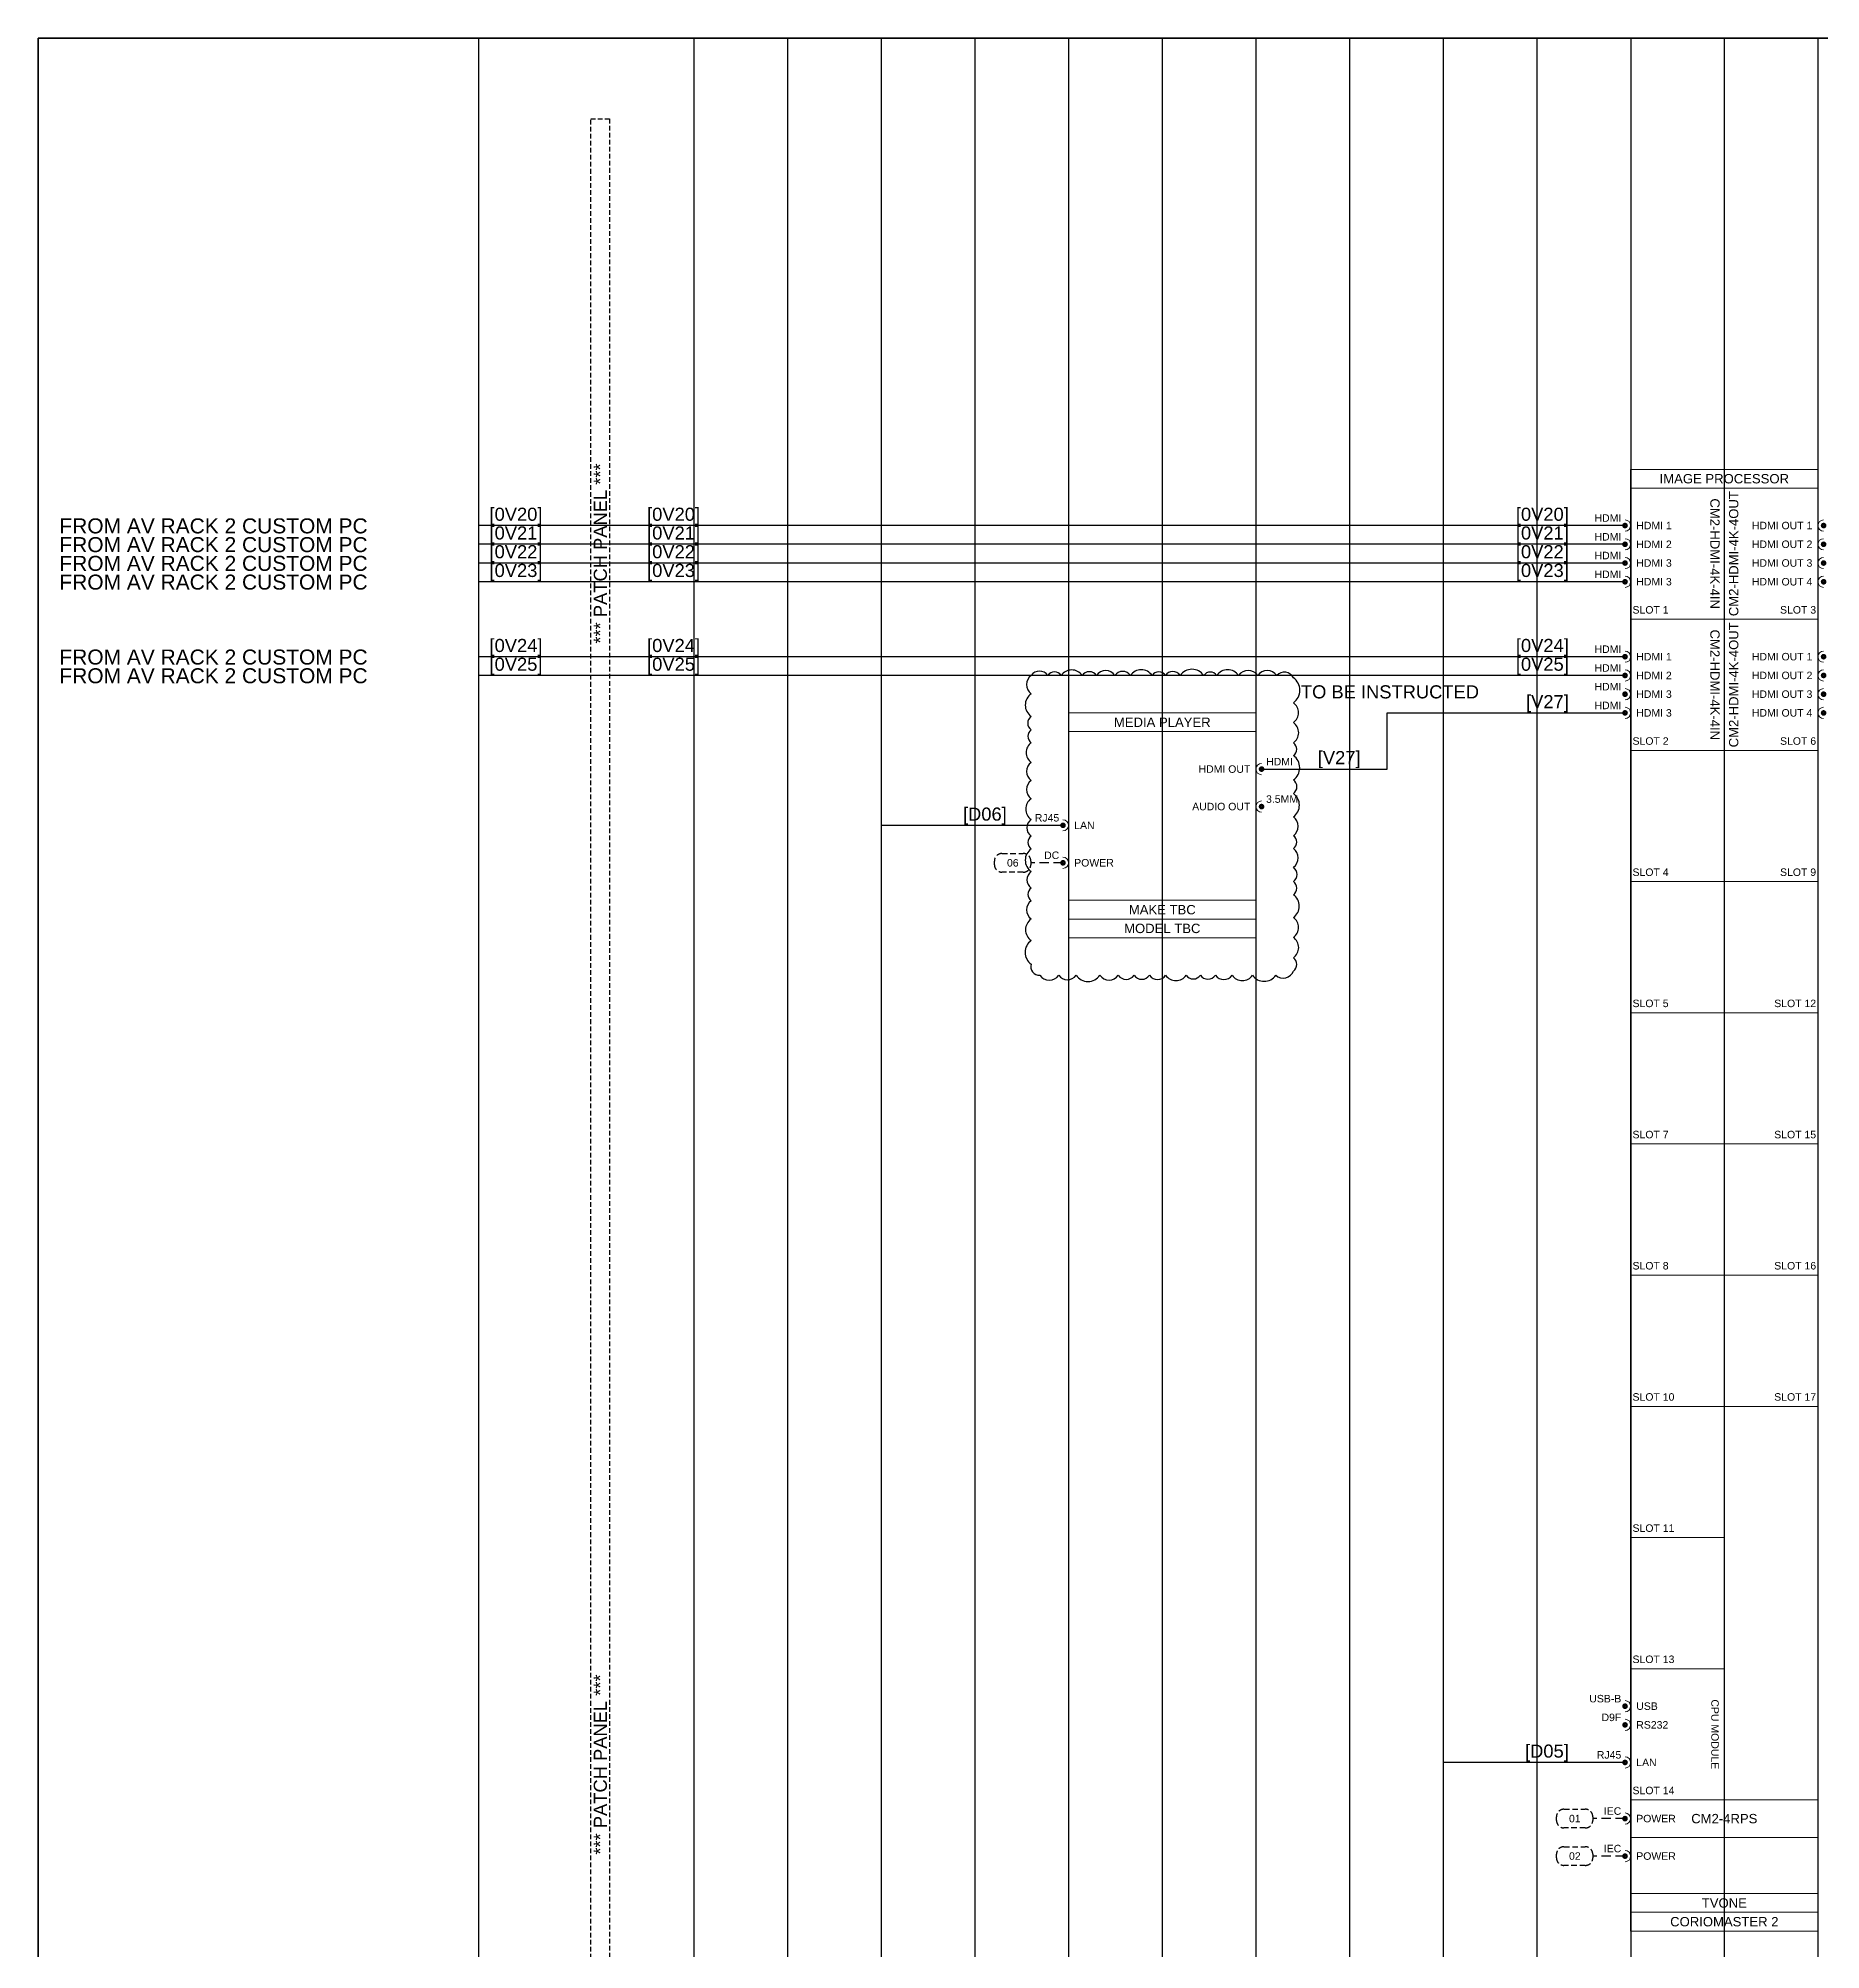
# Model space of a CAD drawing. Header units: millimetres. Extents: x 9 to 573, y 6 to 411.
# Drawn here: x 8.8 to 209.7, y 186.8 to 402.1 of the extents above; entities that cross this region are included whole.
import ezdxf
from ezdxf.enums import TextEntityAlignment as Align

# ---------------------------------------------------------------- set-up
doc = ezdxf.new("R2010")
doc.units = ezdxf.units.MM
doc.linetypes.add('DASHED', pattern=[0.75, 0.5, -0.25])
doc.linetypes.add('DASHED2', pattern=[0.375, 0.25, -0.125])
for name, color, linetype in [('SC - 3 Core Flex', 7, 'DASHED'), ('SC - Cat - Green - Data', 84, 'Continuous'), ('SC - HDMI', 192, 'Continuous'), ('SC - Text', 7, 'Continuous'), ('SC - TITLE_BLOCK', 7, 'Continuous'), ('Text', 7, 'Continuous')]:
    doc.layers.add(name, color=color, linetype=linetype)
doc.layers.add('SC - Equipment', color=7, linetype='Continuous', lineweight=13)
doc.layers.add('SC - Xlines', color=252, linetype='Continuous', plot=False)
doc.styles.add('ARIAL', font='arial.ttf')
doc.styles.get("Standard").update_dxf_attribs({"font": 'arial.ttf'})

# ---------------------------------------------------------------- blocks, each defined once
blk = doc.blocks.new('TVONE CARIO MASTER 2 - SCHEMATIC')
at = {"ltscale": 5}
blk.add_lwpolyline([(0, -5), (0, -355)], dxfattribs=at)
at = {"layer": 'SC - Equipment'}
for p, q in [((-25, 0), (25, 0)), ((-25, -390), (-25, 0)), ((25, 0), (25, -390)), ((25, -5), (-25, -5)), ((25, -40), (-25, -40)), ((25, -75), (-25, -75)), ((25, -110), (-25, -110)), ((25, -145), (-25, -145)), ((25, -180), (-25, -180)), ((25, -215), (-25, -215)), ((25, -250), (-25, -250)), ((0, -285), (-25, -285)), ((0, -320), (-25, -320)), ((25, -355), (-25, -355)), ((25, -365), (-25, -365)), ((25, -380), (-25, -380)), ((25, -380), (-25, -380)), ((25, -385), (-25, -385)), ((25, -385), (-25, -385)), ((25, -385), (-25, -385)), ((25, -390), (-25, -390))]:
    blk.add_line(p, q, dxfattribs=at)
at = {"layer": 'SC - Equipment', "const_width": 0.7}
for points in [[(-26.1, -330, 1), (-26.9, -330, 1)], [(-26.1, -335, 1), (-26.9, -335, 1)], [(-26.1, -345, 1), (-26.9, -345, 1)], [(-26.1, -370, 1), (-26.9, -370, 1)]]:
    blk.add_lwpolyline(points, format="xyb", close=True, dxfattribs=at)
at = {"layer": 'SC - Equipment'}
for centre in [(-26.5, -330), (-26.5, -335), (-26.5, -345), (-26.5, -370)]:
    blk.add_arc(centre, 1.5, 270, 90, dxfattribs=at)
at = {"ltscale": 5}
for tag, p in [('DESCRIPTION', (0, -2.5)), ('MAKE', (0, -382.5)), ('MODEL', (0, -387.5))]:
    blk.add_attdef(tag, text='', height=2.5, dxfattribs=at).set_placement(p, align=Align.MIDDLE_CENTER)
at = {"ltscale": 5, "flags": 1}
for tag, p in [('ROOM_TYPE', (45, -5)), ('LOCATION', (45, -10)), ('RACK_EQUIPMENT_(Y/N)', (45, -15)), ('IP_(Y/N)', (45, -30)), ('POE(WATT)', (45, -35)), ('AMP(@240V)', (45, -40)), ('WATT', (45, -45)), ('BTU/H', (45, -50)), ('WEIGHT(KG)', (45, -55)), ('TRANSFORMER_TAPS', (45, -60))]:
    blk.add_attdef(tag, p, '', height=2.5, dxfattribs=at)
blk.add_attdef('BRACKET', text='', height=2.5, dxfattribs=at).set_placement((0, -377.5), align=Align.MIDDLE_CENTER)
at = {"layer": 'SC - Equipment', "ltscale": 5, "char_height": 2}
for s, insert, width, attachment_point in [('SLOT 1', (-24.5, -37.5), 23.5, 4), ('SLOT 3', (24.5, -37.5), 23.5, 6), ('SLOT 2', (-24.5, -72.5), 23.5, 4), ('SLOT 6', (24.5, -72.5), 23.5, 6), ('SLOT 4', (-24.5, -107.5), 23.5, 4), ('SLOT 9', (24.5, -107.5), 23.5, 6), ('SLOT 5', (-24.5, -142.5), 23.5, 4), ('SLOT 12', (24.5, -142.5), 23.5, 6), ('SLOT 7', (-24.5, -177.5), 23.5, 4), ('SLOT 15', (24.5, -177.5), 23.5, 6), ('SLOT 8', (-24.5, -212.5), 23.5, 4), ('SLOT 16', (24.5, -212.5), 23.5, 6), ('SLOT 10', (-24.5, -247.5), 23.5, 4), ('SLOT 17', (24.5, -247.5), 23.5, 6), ('SLOT 11', (-24.5, -282.5), 23.5, 4), ('SLOT 13', (-24.5, -317.5), 23.5, 4), ('USB-B', (-27.5, -328), 5.7736, 6), ('USB', (-23.5, -330), 23.5, 4), ('D9F', (-27.5, -333), 5.7736, 6), ('RS232', (-23.5, -335), 23.5, 4), ('RJ45', (-27.5, -343), 5.7736, 6), ('LAN', (-23.5, -345), 23.5, 4), ('SLOT 14', (-24.5, -352.5), 23.5, 4), ('IEC', (-27.5, -368), 5.7736, 6), ('POWER', (-23.5, -370), 23.5, 4)]:
    blk.add_mtext(s, dxfattribs=dict(at, insert=insert, width=width, attachment_point=attachment_point))
at = {"layer": 'SC - Equipment', "ltscale": 5, "insert": (-2.5, -337.5), "char_height": 2, "width": 23.5, "attachment_point": 5, "rotation": 270}
blk.add_mtext('CPU MODULE', dxfattribs=at)
blk = doc.blocks.new('TVONE CM2-4RPS - SCHEMATIC')
at = {"layer": 'SC - Equipment'}
for p, q in [((-50, 0), (0, 0)), ((-50, -10), (-50, 0)), ((0, 0), (0, -10)), ((0, -10), (-50, -10))]:
    blk.add_line(p, q, dxfattribs=at)
at = {"layer": 'SC - Equipment', "const_width": 0.7}
blk.add_lwpolyline([(-51.1, -5, 1), (-51.9, -5, 1)], format="xyb", close=True, dxfattribs=at)
at = {"layer": 'SC - Equipment'}
blk.add_arc((-51.5, -5), 1.5, 270, 90, dxfattribs=at)
at = {"ltscale": 5}
blk.add_attdef('MODEL', text='', height=2.5, rotation=0, dxfattribs=at).set_placement((-25, -5), align=Align.MIDDLE_CENTER)
at = {"ltscale": 5, "flags": 1}
for tag, p in [('ROOM_TYPE', (45, -5)), ('LOCATION', (45, -10)), ('RACK_EQUIPMENT_(Y/N)', (45, -15)), ('IP_(Y/N)', (45, -30)), ('POE(WATT)', (45, -35)), ('AMP(@240V)', (45, -40)), ('WATT', (45, -45)), ('BTU/H', (45, -50)), ('WEIGHT(KG)', (45, -55)), ('TRANSFORMER_TAPS', (45, -60))]:
    blk.add_attdef(tag, p, '', height=2.5, dxfattribs=at)
for tag, p in [('DESCRIPTION', (56.8, -18.18)), ('MAKE', (49.78, -23.62)), ('BRACKET', (53.25, -63.12))]:
    blk.add_attdef(tag, text='', height=2.5, dxfattribs=at).set_placement(p, align=Align.MIDDLE_CENTER)
at = {"layer": 'SC - Equipment', "ltscale": 5, "char_height": 2}
for s, insert, width, attachment_point in [('IEC', (-52.5, -3), 5.7736, 6), ('POWER', (-48.5, -5), 23.5, 4)]:
    blk.add_mtext(s, dxfattribs=dict(at, insert=insert, width=width, attachment_point=attachment_point))
blk = doc.blocks.new('TVONE CM2-HDMI-4K-4IN - SCHEMATIC')
at = {"layer": 'SC - Equipment'}
for p, q in [((-25, 0), (0, 0)), ((-25, -35), (-25, 0)), ((0, 0), (0, -35)), ((0, -35), (-25, -35))]:
    blk.add_line(p, q, dxfattribs=at)
at = {"layer": 'SC - Equipment', "const_width": 0.7}
for points in [[(-26.1, -10, 1), (-26.9, -10, 1)], [(-26.1, -15, 1), (-26.9, -15, 1)], [(-26.1, -20, 1), (-26.9, -20, 1)], [(-26.1, -25, 1), (-26.9, -25, 1)]]:
    blk.add_lwpolyline(points, format="xyb", close=True, dxfattribs=at)
at = {"layer": 'SC - Equipment'}
for centre in [(-26.5, -10), (-26.5, -15), (-26.5, -20), (-26.5, -25)]:
    blk.add_arc(centre, 1.5, 270, 90, dxfattribs=at)
at = {"ltscale": 5, "flags": 1}
for tag, p in [('ROOM_TYPE', (45, -5)), ('LOCATION', (45, -10)), ('RACK_EQUIPMENT_(Y/N)', (45, -15)), ('IP_(Y/N)', (45, -30)), ('POE(WATT)', (45, -35)), ('AMP(@240V)', (45, -40)), ('WATT', (45, -45)), ('BTU/H', (45, -50)), ('WEIGHT(KG)', (45, -55)), ('TRANSFORMER_TAPS', (45, -60))]:
    blk.add_attdef(tag, p, '', height=2.5, dxfattribs=at)
at = {"ltscale": 5}
blk.add_attdef('MODEL', text='', height=2.5, rotation=270, dxfattribs=at).set_placement((-2.5, -17.5), align=Align.MIDDLE_CENTER)
at = {"ltscale": 5, "flags": 1}
for tag, p in [('DESCRIPTION', (56.8, -18.18)), ('MAKE', (49.78, -23.62)), ('BRACKET', (53.25, -63.12))]:
    blk.add_attdef(tag, text='', height=2.5, dxfattribs=at).set_placement(p, align=Align.MIDDLE_CENTER)
at = {"layer": 'SC - Equipment', "ltscale": 5, "char_height": 2}
for s, insert, width, attachment_point in [('HDMI', (-27.5, -8), 5.7736, 6), ('HDMI 1', (-23.5, -10), 23.5, 4), ('HDMI', (-27.5, -13), 5.7736, 6), ('HDMI 2', (-23.5, -15), 23.5, 4), ('HDMI', (-27.5, -18), 5.7736, 6), ('HDMI 3', (-23.5, -20), 23.5, 4), ('HDMI', (-27.5, -23), 5.7736, 6), ('HDMI 3', (-23.5, -25), 23.5, 4)]:
    blk.add_mtext(s, dxfattribs=dict(at, insert=insert, width=width, attachment_point=attachment_point))
blk = doc.blocks.new('TVONE CM2-HDMI-4K-4OUT - SCHEMATIC')
at = {"layer": 'SC - Equipment'}
for p, q in [((0, 0), (25, 0)), ((25, 0), (25, -35)), ((0, -35), (0, 0)), ((25, -35), (0, -35))]:
    blk.add_line(p, q, dxfattribs=at)
at = {"layer": 'SC - Equipment', "const_width": 0.7}
for points in [[(26.1, -10, -1), (26.9, -10, -1)], [(26.1, -15, -1), (26.9, -15, -1)], [(26.1, -20, -1), (26.9, -20, -1)], [(26.1, -25, -1), (26.9, -25, -1)]]:
    blk.add_lwpolyline(points, format="xyb", close=True, dxfattribs=at)
at = {"layer": 'SC - Equipment'}
for centre in [(26.5, -10), (26.5, -15), (26.5, -20), (26.5, -25)]:
    blk.add_arc(centre, 1.5, 90, 270, dxfattribs=at)
at = {"ltscale": 5, "flags": 1}
for tag, p in [('ROOM_TYPE', (45, -5)), ('LOCATION', (45, -10)), ('RACK_EQUIPMENT_(Y/N)', (45, -15)), ('IP_(Y/N)', (45, -30)), ('POE(WATT)', (45, -35)), ('AMP(@240V)', (45, -40)), ('WATT', (45, -45)), ('BTU/H', (45, -50)), ('WEIGHT(KG)', (45, -55)), ('TRANSFORMER_TAPS', (45, -60))]:
    blk.add_attdef(tag, p, '', height=2.5, dxfattribs=at)
at = {"ltscale": 5}
blk.add_attdef('MODEL', text='', height=2.5, rotation=90, dxfattribs=at).set_placement((2.5, -17.5), align=Align.MIDDLE_CENTER)
at = {"ltscale": 5, "flags": 1}
for tag, p in [('DESCRIPTION', (56.7, -18.59)), ('MAKE', (49.18, -23.6)), ('BRACKET', (53.44, -62.53))]:
    blk.add_attdef(tag, text='', height=2.5, dxfattribs=at).set_placement(p, align=Align.MIDDLE_CENTER)
at = {"layer": 'SC - Equipment', "ltscale": 5, "char_height": 2}
for s, insert, width, attachment_point in [('HDMI OUT 1', (23.5, -10), 23.5, 6), ('HDMI', (27.72, -8), 7.1748, 4), ('HDMI OUT 2', (23.5, -15), 23.5, 6), ('HDMI', (27.72, -13), 7.1748, 4), ('HDMI OUT 3', (23.5, -20), 23.5, 6), ('HDMI', (27.72, -18), 7.1748, 4), ('HDMI OUT 4', (23.5, -25), 23.5, 6), ('HDMI', (27.72, -23), 7.1748, 4)]:
    blk.add_mtext(s, dxfattribs=dict(at, insert=insert, width=width, attachment_point=attachment_point))
blk = doc.blocks.new('BACKUP MEDIA PLAYER - SCHEMATIC')
at = {"layer": 'SC - Equipment'}
for p, q in [((-25, 0), (25, 0)), ((-25, -60), (-25, 0)), ((25, 0), (25, -60)), ((25, -5), (-25, -5)), ((25, -50), (-25, -50)), ((25, -50), (-25, -50)), ((25, -55), (-25, -55)), ((25, -55), (-25, -55)), ((25, -55), (-25, -55)), ((25, -60), (-25, -60))]:
    blk.add_line(p, q, dxfattribs=at)
at = {"layer": 'SC - Equipment', "const_width": 0.7}
for points in [[(26.1, -15, -1), (26.9, -15, -1)], [(26.1, -25, -1), (26.9, -25, -1)], [(-26.1, -30, 1), (-26.9, -30, 1)], [(-26.1, -40, 1), (-26.9, -40, 1)]]:
    blk.add_lwpolyline(points, format="xyb", close=True, dxfattribs=at)
at = {"layer": 'SC - Equipment'}
for centre, start, end in [((26.5, -15), 90, 270), ((26.5, -25), 90, 270), ((-26.5, -30), 270, 90), ((-26.5, -40), 270, 90)]:
    blk.add_arc(centre, 1.5, start, end, dxfattribs=at)
at = {"ltscale": 5}
for tag, p in [('DESCRIPTION', (0, -2.5)), ('MAKE', (0, -52.5)), ('MODEL', (0, -57.5))]:
    blk.add_attdef(tag, text='', height=2.5, dxfattribs=at).set_placement(p, align=Align.MIDDLE_CENTER)
at = {"ltscale": 5, "flags": 1}
for tag, p in [('ROOM_TYPE', (45, -5)), ('LOCATION', (45, -10)), ('RACK_EQUIPMENT_(Y/N)', (45, -15)), ('IP_(Y/N)', (45, -30)), ('POE(WATT)', (45, -35)), ('AMP(@240V)', (45, -40)), ('WATT', (45, -45)), ('BTU/H', (45, -50)), ('WEIGHT(KG)', (45, -55)), ('TRANSFORMER_TAPS', (45, -60))]:
    blk.add_attdef(tag, p, '', height=2.5, dxfattribs=at)
blk.add_attdef('BRACKET', text='', height=2.5, dxfattribs=at).set_placement((0, -47.5), align=Align.MIDDLE_CENTER)
at = {"layer": 'SC - Equipment', "ltscale": 5, "char_height": 2}
for s, insert, width, attachment_point in [('HDMI OUT', (23.5, -15), 23.5, 6), ('HDMI', (27.72, -13), 6.3853, 4), ('AUDIO OUT', (23.5, -25), 23.5, 6), ('3.5MM', (27.7, -23), 3.7458, 4), ('RJ45', (-27.5, -28), 5.7736, 6), ('LAN', (-23.5, -30), 23.5, 4), ('DC', (-27.5, -38), 5.7736, 6), ('POWER', (-23.5, -40), 23.5, 4)]:
    blk.add_mtext(s, dxfattribs=dict(at, insert=insert, width=width, attachment_point=attachment_point))

msp = doc.modelspace()

# ---------------------------------------------------------------- linework, layer by layer
at = {"linetype": 'Continuous'}
msp.add_lwpolyline([(8.83, 5.79), (515.38, 5.79), (515.38, 402.12), (8.83, 402.12)], close=True, dxfattribs=at)
at = {"linetype": 'DASHED2', "ltscale": 2.110581}
msp.add_lwpolyline([(71.1, 14.88), (71.1, 393.05), (73.21, 393.05), (73.21, 14.88)], close=True, dxfattribs=at)
at = {"color": 1, "ltscale": 0.422116}
msp.add_lwpolyline([(120.7, 330.36, 0.520567), (120.7, 328.3, 0.520567), (120.7, 325.74, 0.520567), (120.7, 324.24, 0.520567), (120.7, 322.78, 0.520567), (120.7, 320.57, 0.520567), (120.7, 318.54, 0.520567), (120.7, 316.48, 0.520567), (120.7, 314.14, 0.520567), (120.7, 312.27, 0.520567), (120.7, 310.83, 0.520567), (120.7, 308.27, 0.520567), (120.7, 306.41, 0.520567), (120.7, 304.99, 0.520567), (120.7, 302.93, 0.520567), (120.7, 300.49, 0.520567), (120.7, 297.85, 0.520567), (121.68, 296.59, 0.520567), (123.81, 296.59, 0.520567), (125.76, 296.59, 0.520567), (128.44, 296.59, 0.520567), (130.51, 296.59, 0.520567), (132.29, 296.59, 0.520567), (134.03, 296.59, 0.520567), (135.85, 296.59, 0.520567), (138.17, 296.59, 0.520567), (139.76, 296.59, 0.520567), (141.46, 296.59, 0.520567), (143.34, 296.59, 0.520567), (145.64, 296.59, 0.520567), (148.26, 296.59, 0.520567), (150.24, 297.07, 0.520567), (150.24, 298.57, 0.520567), (150.24, 300.86, 0.520567), (150.24, 303.1, 0.520567), (150.24, 305.66, 0.520567), (150.24, 307.14, 0.520567), (150.24, 308.75, 0.520567), (150.24, 310.87, 0.520567), (150.24, 312.31, 0.520567), (150.24, 314.43, 0.520567), (150.24, 317.05, 0.520567), (150.24, 318.59, 0.520567), (150.24, 321.33, 0.520567), (150.24, 322.76, 0.520567), (150.24, 325.06, 0.520567), (150.24, 327.28, 0.520567), (150.24, 330.09, 0.520567), (148.37, 330.36, 0.520567), (146.23, 330.36, 0.520567), (144.06, 330.36, 0.520567), (141.61, 330.36, 0.520567), (140.14, 330.36, 0.520567), (137.49, 330.36, 0.520567), (135.82, 330.36, 0.520567), (134.32, 330.36, 0.520567), (131.88, 330.36, 0.520567), (130.13, 330.36, 0.520567), (128.06, 330.36, 0.520567), (126.45, 330.36, 0.520567), (124.08, 330.36, 0.520567), (122.58, 330.36, 0.520567)], format="xyb", close=True, dxfattribs=at)
at = {"layer": 'SC - 3 Core Flex', "ltscale": 1.266349}
for points in [[(117.4, 310.31), (119.81, 310.31, -0.414214), (120.66, 309.46), (120.66, 309.04, -0.414214), (119.81, 308.2), (117.4, 308.2, -0.414214), (116.56, 309.04), (116.56, 309.46, -0.414214)], [(180.72, 202.67), (183.13, 202.67, -0.414214), (183.97, 201.82), (183.97, 201.4, -0.414214), (183.13, 200.56), (180.72, 200.56, -0.414214), (179.88, 201.4), (179.88, 201.82, -0.414214)], [(180.72, 198.45), (183.13, 198.45, -0.414214), (183.97, 197.6), (183.97, 197.18, -0.414214), (183.13, 196.34), (180.72, 196.34, -0.414214), (179.88, 197.18), (179.88, 197.6, -0.414214)]]:
    msp.add_lwpolyline(points, format="xyb", close=True, dxfattribs=at)
at = {"layer": 'SC - 3 Core Flex', "ltscale": 2.110581}
for points in [[(124.28, 309.25), (120.66, 309.25)], [(187.6, 201.61), (183.97, 201.61)], [(187.6, 197.39), (183.97, 197.39)]]:
    msp.add_lwpolyline(points, dxfattribs=at)
at = {"layer": 'SC - Cat - Green - Data', "ltscale": 2.110581}
for points in [[(124.28, 313.47), (103.81, 313.47), (103.81, 58.09), (250.92, 58.09)], [(187.6, 207.94), (167.13, 207.94), (167.13, 60.2), (250.92, 60.2)]]:
    msp.add_lwpolyline(points, dxfattribs=at)
at = {"layer": 'SC - HDMI', "ltscale": 2.110581}
for points in [[(187.6, 347.24), (58.43, 347.24)], [(187.6, 345.13), (58.43, 345.13)], [(187.6, 343.02), (58.43, 343.02)], [(187.6, 340.91), (58.43, 340.91)], [(187.6, 332.47), (58.43, 332.47)], [(187.6, 330.36), (58.43, 330.36)], [(146.66, 319.81), (160.8, 319.81), (160.8, 326.14), (187.6, 326.14)]]:
    msp.add_lwpolyline(points, dxfattribs=at)
at = {"layer": 'SC - TITLE_BLOCK'}
msp.add_lwpolyline([(8.83, 402.12), (572.98, 402.12), (572.98, 5.79), (8.83, 5.79)], close=True, dxfattribs=at)
at = {"layer": 'SC - Xlines', "ltscale": 2.110581, "transparency": 33554687}
msp.add_lwpolyline([(124.18, 402.12), (515.38, 402.12), (515.38, 5.79), (8.84, 5.79), (8.84, 402.12)], dxfattribs=at)
at = {"layer": 'SC - Xlines', "ltscale": 2.110581}
for points in [[(58.43, 402.12), (58.43, 5.79)], [(93.26, 402.12), (93.26, 5.79)], [(114.36, 402.12), (114.36, 5.79)], [(135.47, 402.12), (135.47, 5.79)], [(156.58, 402.12), (156.58, 5.79)], [(177.68, 402.12), (177.68, 5.79)], [(198.79, 402.12), (198.79, 5.79)]]:
    msp.add_lwpolyline(points, dxfattribs=at)
at = {"layer": 'SC - Xlines', "color": 250, "ltscale": 2.110581}
for points in [[(82.71, 402.12), (82.71, 5.79)], [(103.81, 402.12), (103.81, 5.79)], [(124.92, 402.12), (124.92, 60.67)], [(146.02, 402.12), (146.02, 5.79)], [(167.13, 402.12), (167.13, 5.79)], [(188.24, 402.12), (188.24, 5.79)], [(209.34, 402.12), (209.34, 5.79)]]:
    msp.add_lwpolyline(points, dxfattribs=at)

# ---------------------------------------------------------------- block references
at = {"ltscale": 2.110581, "xscale": 0.4221162769625799, "yscale": 0.4221162769625799, "zscale": 0.4221162769625799}
for name, p, values in [('TVONE CARIO MASTER 2 - SCHEMATIC', (198.79, 353.57), {'DESCRIPTION': 'IMAGE PROCESSOR', 'MAKE': 'TVONE', 'MODEL': 'CORIOMASTER 2'}), ('TVONE CM2-HDMI-4K-4IN - SCHEMATIC', (198.79, 351.46), {'MODEL': 'CM2-HDMI-4K-4IN'}), ('TVONE CM2-HDMI-4K-4OUT - SCHEMATIC', (198.79, 351.46), {'MODEL': 'CM2-HDMI-4K-4OUT'}), ('TVONE CM2-HDMI-4K-4IN - SCHEMATIC', (198.79, 336.69), {'MODEL': 'CM2-HDMI-4K-4IN'}), ('TVONE CM2-HDMI-4K-4OUT - SCHEMATIC', (198.79, 336.69), {'MODEL': 'CM2-HDMI-4K-4OUT'}), ('BACKUP MEDIA PLAYER - SCHEMATIC', (135.47, 326.14), {'DESCRIPTION': 'MEDIA PLAYER', 'MAKE': 'MAKE TBC', 'MODEL': 'MODEL TBC'}), ('TVONE CM2-4RPS - SCHEMATIC', (209.34, 203.72), {'MODEL': 'CM2-4RPS'})]:
    msp.add_blockref(name, p, dxfattribs=at).add_auto_attribs(values)

# ---------------------------------------------------------------- texts
at = {"color": 1, "ltscale": 0.422116, "insert": (151.09, 327.75), "char_height": 1.4774, "width": 21.1702, "attachment_point": 7}
msp.add_mtext('TO BE INSTRUCTED', dxfattribs=at)
at = {"layer": 'SC - Text', "ltscale": 0.422116, "char_height": 1.4774, "width": 57.6256, "attachment_point": 1, "rotation": 90, "style": 'ARIAL'}
for insert in [(71.42, 333.94), (71.42, 197.55)]:
    msp.add_mtext('*** PATCH PANEL ***', dxfattribs=dict(at, insert=insert))
at = {"layer": 'SC - Text', "ltscale": 0.422116}
for s, insert, char_height, width, attachment_point in [('[0V20]', (62.66, 347.33), 1.477, 5.4854, 8), ('[0V20]', (77.43, 347.33), 1.477, 6.5732, 7), ('[0V20]', (181.27, 347.33), 1.477, 6.195, 9), ('FROM AV RACK 2 CUSTOM PC', (11.22, 347.19), 1.6885, 40.2937, 4), ('[0V21]', (62.66, 345.22), 1.477, 5.4854, 8), ('[0V21]', (77.43, 345.22), 1.477, 6.5732, 7), ('[0V21]', (181.27, 345.22), 1.477, 6.195, 9), ('FROM AV RACK 2 CUSTOM PC', (11.22, 345.08), 1.6885, 40.2937, 4), ('[0V22]', (62.66, 343.11), 1.477, 5.4854, 8), ('[0V22]', (77.43, 343.11), 1.477, 6.5732, 7), ('[0V22]', (181.27, 343.11), 1.477, 6.195, 9), ('FROM AV RACK 2 CUSTOM PC', (11.22, 342.97), 1.6885, 40.2937, 4), ('[0V23]', (62.66, 341), 1.477, 5.4854, 8), ('[0V23]', (77.43, 341), 1.477, 6.5732, 7), ('[0V23]', (181.27, 341), 1.477, 6.195, 9), ('FROM AV RACK 2 CUSTOM PC', (11.22, 340.86), 1.6885, 40.2937, 4), ('[0V24]', (62.66, 332.55), 1.477, 5.4854, 8), ('[0V24]', (77.43, 332.55), 1.477, 6.5732, 7), ('[0V24]', (181.27, 332.55), 1.477, 6.195, 9), ('FROM AV RACK 2 CUSTOM PC', (11.22, 332.42), 1.6885, 40.2937, 4), ('[0V25]', (62.66, 330.44), 1.477, 5.4854, 8), ('[0V25]', (77.43, 330.44), 1.477, 6.5732, 7), ('[0V25]', (181.27, 330.44), 1.477, 6.195, 9), ('FROM AV RACK 2 CUSTOM PC', (11.22, 330.31), 1.6885, 40.2937, 4), ('[V27]', (181.27, 326.22), 1.477, 6.195, 9), ('[V27]', (152.99, 319.92), 1.477, 6.5732, 7), ('[D06]', (117.95, 313.56), 1.477, 6.195, 9), ('[D05]', (181.27, 208.03), 1.477, 6.195, 9)]:
    msp.add_mtext(s, dxfattribs=dict(at, insert=insert, char_height=char_height, width=width, attachment_point=attachment_point))
at = {"layer": 'Text', "ltscale": 0.422116, "char_height": 0.844, "width": 60.7726, "attachment_point": 5}
for s, insert in [('06', (118.63, 309.25)), ('01', (181.95, 201.61)), ('02', (181.95, 197.39))]:
    msp.add_mtext(s, dxfattribs=dict(at, insert=insert))

doc.saveas('drawing.dxf')
